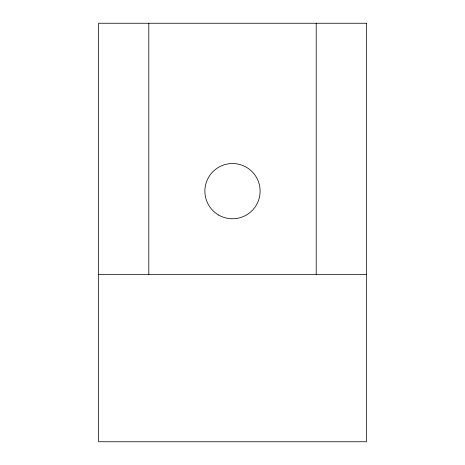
<?xml version="1.0" encoding="UTF-8"?>
<svg xmlns="http://www.w3.org/2000/svg" width="465" height="465" viewBox="0 0 465 465"><rect width="100%" height="100%" fill="white"/><g stroke="black" fill="none" stroke-linecap="round" stroke-linejoin="round"><path stroke-width="0.7" d="M98.58 274.35L366.42 274.35M316.2 23.25L316.2 274.35M148.8 23.25L148.8 274.35M366.42 23.25L98.58 23.25L98.58 441.75L366.42 441.75L366.42 23.25M218.69 215.068A27.621 27.621 0 0 0 260.121 191.15A27.621 27.621 0 0 0 218.69 167.226A27.621 27.621 0 0 0 218.69 215.068"/></g></svg>
